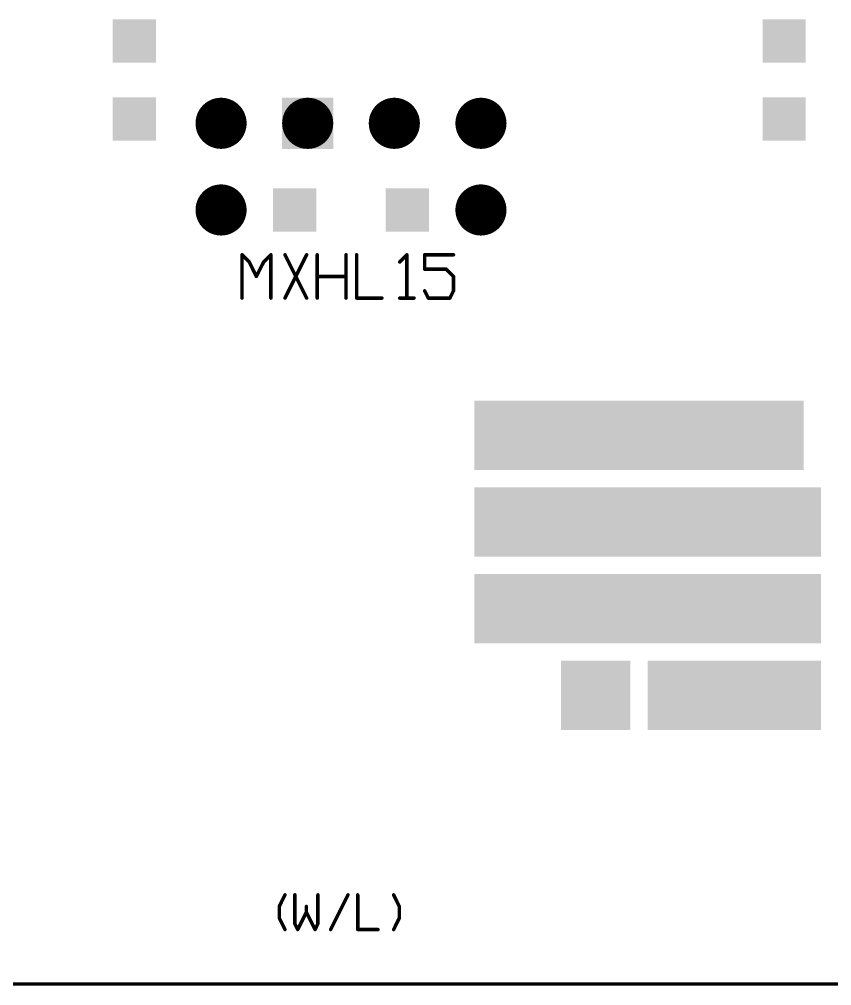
# Model space of a CAD drawing. Header units: millimetres. Extents: x 451 to 799, y 260 to 388.
# Drawn here: x 531.84 to 555.66, y 259.67 to 287.99 of the extents above; entities that cross this region are included whole.
import ezdxf

# ---------------------------------------------------------------- set-up
doc = ezdxf.new("R2010")
doc.units = ezdxf.units.MM
for name, color, linetype in [('3_A_', 4, 'Continuous'), ('4_A_', 54, 'Continuous'), ('5_A_', 7, 'Continuous'), ('8_A_', 3, 'Continuous')]:
    doc.layers.add(name, color=color, linetype=linetype)

# ---------------------------------------------------------------- blocks, each defined once
blk = doc.blocks.new('D24ROUND1_4986X1_4986')
blk.add_lwpolyline([(0.37465, 0, 0.7493, 0.7493, 1), (-0.37465, 0, 0.7493, 0.7493, 1), (0.37465, 0, 0.7493, 0.7493, 0)], format="xyseb")
blk = doc.blocks.new('D11SQUARE2_032X2_032')
blk.add_solid([(-1.016, -1.016), (1.016, -1.016), (-1.016, 1.016), (1.016, 1.016)])
blk = doc.blocks.new('D12RECTANGLE5_08X2_032')
blk.add_solid([(-2.54, -1.016), (2.54, -1.016), (-2.54, 1.016), (2.54, 1.016)])
blk = doc.blocks.new('D13RECTANGLE9_652X2_032')
blk.add_solid([(-4.826, -1.016), (4.826, -1.016), (-4.826, 1.016), (4.826, 1.016)])
blk = doc.blocks.new('D14RECTANGLE10_16X2_032')
blk.add_solid([(-5.08, -1.016), (5.08, -1.016), (-5.08, 1.016), (5.08, 1.016)])
blk = doc.blocks.new('D16SQUARE1_27X1_27')
blk.add_solid([(-0.635, -0.635), (0.635, -0.635), (-0.635, 0.635), (0.635, 0.635)])
blk = doc.blocks.new('D41SQUARE1_4986X1_4986')
blk.add_solid([(-0.7493, -0.7493), (0.7493, -0.7493), (-0.7493, 0.7493), (0.7493, 0.7493)])

msp = doc.modelspace()

# ---------------------------------------------------------------- linework, layer by layer
at = {"layer": '5_A_'}
for points in [[(538.578, 280.881, 0.102, 0.102, 0), (538.367, 281.092, 0.102, 0.102, 0)], [(538.367, 281.092, 0.102, 0.102, 0), (538.367, 279.822, 0.102, 0.102, 0)], [(539.213, 281.092, 0.102, 0.102, 0), (539.002, 280.881, 0.102, 0.102, 0)], [(539.213, 279.822, 0.102, 0.102, 0), (539.213, 281.092, 0.102, 0.102, 0)], [(540.262, 279.822, 0.102, 0.102, 0), (539.627, 281.092, 0.102, 0.102, 0)], [(540.262, 281.092, 0.102, 0.102, 0), (539.627, 279.822, 0.102, 0.102, 0)], [(540.572, 279.822, 0.102, 0.102, 0), (540.572, 281.092, 0.102, 0.102, 0)], [(541.418, 279.822, 0.102, 0.102, 0), (541.418, 281.092, 0.102, 0.102, 0)], [(541.728, 279.822, 0.102, 0.102, 0), (541.728, 281.092, 0.102, 0.102, 0)], [(543.201, 281.092, 0.102, 0.102, 0), (542.99, 280.881, 0.102, 0.102, 0)], [(543.201, 279.822, 0.102, 0.102, 0), (543.201, 281.092, 0.102, 0.102, 0)], [(543.722, 280.67, 0.102, 0.102, 0), (543.722, 281.092, 0.102, 0.102, 0)], [(543.722, 281.092, 0.102, 0.102, 0), (544.567, 281.092, 0.102, 0.102, 0)], [(538.789, 280.457, 0.102, 0.102, 0), (538.578, 280.881, 0.102, 0.102, 0)], [(539.002, 280.881, 0.102, 0.102, 0), (538.789, 280.457, 0.102, 0.102, 0)], [(544.357, 280.67, 0.102, 0.102, 0), (543.722, 280.67, 0.102, 0.102, 0)], [(544.567, 280.457, 0.102, 0.102, 0), (544.357, 280.67, 0.102, 0.102, 0)], [(541.418, 280.457, 0.102, 0.102, 0), (540.572, 280.457, 0.102, 0.102, 0)], [(544.567, 280.035, 0.102, 0.102, 0), (544.567, 280.457, 0.102, 0.102, 0)], [(542.469, 279.822, 0.102, 0.102, 0), (541.728, 279.822, 0.102, 0.102, 0)], [(543.412, 279.822, 0.102, 0.102, 0), (542.99, 279.822, 0.102, 0.102, 0)], [(543.722, 280.035, 0.102, 0.102, 0), (543.828, 279.822, 0.102, 0.102, 0)], [(543.828, 279.822, 0.102, 0.102, 0), (544.463, 279.822, 0.102, 0.102, 0)], [(544.463, 279.822, 0.102, 0.102, 0), (544.567, 280.035, 0.102, 0.102, 0)], [(539.46, 261.991, 0.102, 0.102, 0), (539.627, 262.331, 0.102, 0.102, 0)], [(539.917, 261.483, 0.102, 0.102, 0), (539.917, 262.331, 0.102, 0.102, 0)], [(540.592, 262.331, 0.102, 0.102, 0), (540.592, 261.483, 0.102, 0.102, 0)], [(541.474, 262.331, 0.102, 0.102, 0), (540.966, 261.315, 0.102, 0.102, 0)], [(541.761, 261.315, 0.102, 0.102, 0), (541.761, 262.331, 0.102, 0.102, 0)], [(542.98, 261.991, 0.102, 0.102, 0), (542.812, 262.331, 0.102, 0.102, 0)], [(539.46, 261.653, 0.102, 0.102, 0), (539.46, 261.991, 0.102, 0.102, 0)], [(540.255, 261.991, 0.102, 0.102, 0), (540.255, 261.823, 0.102, 0.102, 0)], [(542.98, 261.653, 0.102, 0.102, 0), (542.98, 261.991, 0.102, 0.102, 0)], [(540.255, 261.823, 0.102, 0.102, 0), (540.001, 261.315, 0.102, 0.102, 0)], [(540.509, 261.315, 0.102, 0.102, 0), (540.255, 261.823, 0.102, 0.102, 0)], [(539.627, 261.315, 0.102, 0.102, 0), (539.46, 261.653, 0.102, 0.102, 0)], [(540.001, 261.315, 0.102, 0.102, 0), (539.917, 261.483, 0.102, 0.102, 0)], [(540.592, 261.483, 0.102, 0.102, 0), (540.509, 261.315, 0.102, 0.102, 0)], [(542.812, 261.315, 0.102, 0.102, 0), (542.98, 261.653, 0.102, 0.102, 0)], [(542.355, 261.315, 0.102, 0.102, 0), (541.761, 261.315, 0.102, 0.102, 0)]]:
    msp.add_lwpolyline(points, format="xyseb", dxfattribs=at)
for points in [[(538.342, 281.092, 0.0508, 0.0508, 1), (538.393, 281.092, 0.0508, 0.0508, 1), (538.342, 281.092, 0.0508, 0.0508, 0)], [(538.342, 281.092, 0.0508, 0.0508, 1), (538.393, 281.092, 0.0508, 0.0508, 1), (538.342, 281.092, 0.0508, 0.0508, 0)], [(538.342, 281.092, 0.0508, 0.0508, 1), (538.393, 281.092, 0.0508, 0.0508, 1), (538.342, 281.092, 0.0508, 0.0508, 0)], [(539.188, 281.092, 0.0508, 0.0508, 1), (539.239, 281.092, 0.0508, 0.0508, 1), (539.188, 281.092, 0.0508, 0.0508, 0)], [(539.188, 281.092, 0.0508, 0.0508, 1), (539.239, 281.092, 0.0508, 0.0508, 1), (539.188, 281.092, 0.0508, 0.0508, 0)], [(539.188, 281.092, 0.0508, 0.0508, 1), (539.239, 281.092, 0.0508, 0.0508, 1), (539.188, 281.092, 0.0508, 0.0508, 0)], [(539.602, 281.092, 0.0508, 0.0508, 1), (539.653, 281.092, 0.0508, 0.0508, 1), (539.602, 281.092, 0.0508, 0.0508, 0)], [(539.602, 281.092, 0.0508, 0.0508, 1), (539.653, 281.092, 0.0508, 0.0508, 1), (539.602, 281.092, 0.0508, 0.0508, 0)], [(540.237, 281.092, 0.0508, 0.0508, 1), (540.288, 281.092, 0.0508, 0.0508, 1), (540.237, 281.092, 0.0508, 0.0508, 0)], [(540.547, 281.092, 0.0508, 0.0508, 1), (540.597, 281.092, 0.0508, 0.0508, 1), (540.547, 281.092, 0.0508, 0.0508, 0)], [(540.547, 281.092, 0.0508, 0.0508, 1), (540.597, 281.092, 0.0508, 0.0508, 1), (540.547, 281.092, 0.0508, 0.0508, 0)], [(541.392, 281.092, 0.0508, 0.0508, 1), (541.443, 281.092, 0.0508, 0.0508, 1), (541.392, 281.092, 0.0508, 0.0508, 0)], [(541.392, 281.092, 0.0508, 0.0508, 1), (541.443, 281.092, 0.0508, 0.0508, 1), (541.392, 281.092, 0.0508, 0.0508, 0)], [(541.702, 281.092, 0.0508, 0.0508, 1), (541.753, 281.092, 0.0508, 0.0508, 1), (541.702, 281.092, 0.0508, 0.0508, 0)], [(541.702, 281.092, 0.0508, 0.0508, 1), (541.753, 281.092, 0.0508, 0.0508, 1), (541.702, 281.092, 0.0508, 0.0508, 0)], [(543.176, 281.092, 0.0508, 0.0508, 1), (543.226, 281.092, 0.0508, 0.0508, 1), (543.176, 281.092, 0.0508, 0.0508, 0)], [(543.176, 281.092, 0.0508, 0.0508, 1), (543.226, 281.092, 0.0508, 0.0508, 1), (543.176, 281.092, 0.0508, 0.0508, 0)], [(543.176, 281.092, 0.0508, 0.0508, 1), (543.226, 281.092, 0.0508, 0.0508, 1), (543.176, 281.092, 0.0508, 0.0508, 0)], [(543.696, 281.092, 0.0508, 0.0508, 1), (543.747, 281.092, 0.0508, 0.0508, 1), (543.696, 281.092, 0.0508, 0.0508, 0)], [(543.696, 281.092, 0.0508, 0.0508, 1), (543.747, 281.092, 0.0508, 0.0508, 1), (543.696, 281.092, 0.0508, 0.0508, 0)], [(543.696, 281.092, 0.0508, 0.0508, 1), (543.747, 281.092, 0.0508, 0.0508, 1), (543.696, 281.092, 0.0508, 0.0508, 0)], [(544.542, 281.092, 0.0508, 0.0508, 1), (544.593, 281.092, 0.0508, 0.0508, 1), (544.542, 281.092, 0.0508, 0.0508, 0)], [(544.542, 281.092, 0.0508, 0.0508, 1), (544.593, 281.092, 0.0508, 0.0508, 1), (544.542, 281.092, 0.0508, 0.0508, 0)], [(538.553, 280.881, 0.0508, 0.0508, 1), (538.604, 280.881, 0.0508, 0.0508, 1), (538.553, 280.881, 0.0508, 0.0508, 0)], [(538.553, 280.881, 0.0508, 0.0508, 1), (538.604, 280.881, 0.0508, 0.0508, 1), (538.553, 280.881, 0.0508, 0.0508, 0)], [(538.553, 280.881, 0.0508, 0.0508, 1), (538.604, 280.881, 0.0508, 0.0508, 1), (538.553, 280.881, 0.0508, 0.0508, 0)], [(538.977, 280.881, 0.0508, 0.0508, 1), (539.028, 280.881, 0.0508, 0.0508, 1), (538.977, 280.881, 0.0508, 0.0508, 0)], [(538.977, 280.881, 0.0508, 0.0508, 1), (539.028, 280.881, 0.0508, 0.0508, 1), (538.977, 280.881, 0.0508, 0.0508, 0)], [(538.977, 280.881, 0.0508, 0.0508, 1), (539.028, 280.881, 0.0508, 0.0508, 1), (538.977, 280.881, 0.0508, 0.0508, 0)], [(542.965, 280.881, 0.0508, 0.0508, 1), (543.016, 280.881, 0.0508, 0.0508, 1), (542.965, 280.881, 0.0508, 0.0508, 0)], [(542.965, 280.881, 0.0508, 0.0508, 1), (543.016, 280.881, 0.0508, 0.0508, 1), (542.965, 280.881, 0.0508, 0.0508, 0)], [(543.696, 280.67, 0.0508, 0.0508, 1), (543.747, 280.67, 0.0508, 0.0508, 1), (543.696, 280.67, 0.0508, 0.0508, 0)], [(543.696, 280.67, 0.0508, 0.0508, 1), (543.747, 280.67, 0.0508, 0.0508, 1), (543.696, 280.67, 0.0508, 0.0508, 0)], [(543.696, 280.67, 0.0508, 0.0508, 1), (543.747, 280.67, 0.0508, 0.0508, 1), (543.696, 280.67, 0.0508, 0.0508, 0)], [(544.331, 280.67, 0.0508, 0.0508, 1), (544.382, 280.67, 0.0508, 0.0508, 1), (544.331, 280.67, 0.0508, 0.0508, 0)], [(544.331, 280.67, 0.0508, 0.0508, 1), (544.382, 280.67, 0.0508, 0.0508, 1), (544.331, 280.67, 0.0508, 0.0508, 0)], [(544.331, 280.67, 0.0508, 0.0508, 1), (544.382, 280.67, 0.0508, 0.0508, 1), (544.331, 280.67, 0.0508, 0.0508, 0)], [(538.764, 280.457, 0.0508, 0.0508, 1), (538.814, 280.457, 0.0508, 0.0508, 1), (538.764, 280.457, 0.0508, 0.0508, 0)], [(538.764, 280.457, 0.0508, 0.0508, 1), (538.814, 280.457, 0.0508, 0.0508, 1), (538.764, 280.457, 0.0508, 0.0508, 0)], [(538.764, 280.457, 0.0508, 0.0508, 1), (538.814, 280.457, 0.0508, 0.0508, 1), (538.764, 280.457, 0.0508, 0.0508, 0)], [(540.547, 280.457, 0.0508, 0.0508, 1), (540.597, 280.457, 0.0508, 0.0508, 1), (540.547, 280.457, 0.0508, 0.0508, 0)], [(540.547, 280.457, 0.0508, 0.0508, 1), (540.597, 280.457, 0.0508, 0.0508, 1), (540.547, 280.457, 0.0508, 0.0508, 0)], [(541.392, 280.457, 0.0508, 0.0508, 1), (541.443, 280.457, 0.0508, 0.0508, 1), (541.392, 280.457, 0.0508, 0.0508, 0)], [(544.542, 280.457, 0.0508, 0.0508, 1), (544.593, 280.457, 0.0508, 0.0508, 1), (544.542, 280.457, 0.0508, 0.0508, 0)], [(544.542, 280.457, 0.0508, 0.0508, 1), (544.593, 280.457, 0.0508, 0.0508, 1), (544.542, 280.457, 0.0508, 0.0508, 0)], [(544.542, 280.457, 0.0508, 0.0508, 1), (544.593, 280.457, 0.0508, 0.0508, 1), (544.542, 280.457, 0.0508, 0.0508, 0)], [(538.342, 279.822, 0.0508, 0.0508, 1), (538.393, 279.822, 0.0508, 0.0508, 1), (538.342, 279.822, 0.0508, 0.0508, 0)], [(538.342, 279.822, 0.0508, 0.0508, 1), (538.393, 279.822, 0.0508, 0.0508, 1), (538.342, 279.822, 0.0508, 0.0508, 0)], [(539.188, 279.822, 0.0508, 0.0508, 1), (539.239, 279.822, 0.0508, 0.0508, 1), (539.188, 279.822, 0.0508, 0.0508, 0)], [(539.602, 279.822, 0.0508, 0.0508, 1), (539.653, 279.822, 0.0508, 0.0508, 1), (539.602, 279.822, 0.0508, 0.0508, 0)], [(539.602, 279.822, 0.0508, 0.0508, 1), (539.653, 279.822, 0.0508, 0.0508, 1), (539.602, 279.822, 0.0508, 0.0508, 0)], [(540.237, 279.822, 0.0508, 0.0508, 1), (540.288, 279.822, 0.0508, 0.0508, 1), (540.237, 279.822, 0.0508, 0.0508, 0)], [(540.547, 279.822, 0.0508, 0.0508, 1), (540.597, 279.822, 0.0508, 0.0508, 1), (540.547, 279.822, 0.0508, 0.0508, 0)], [(541.392, 279.822, 0.0508, 0.0508, 1), (541.443, 279.822, 0.0508, 0.0508, 1), (541.392, 279.822, 0.0508, 0.0508, 0)], [(541.702, 279.822, 0.0508, 0.0508, 1), (541.753, 279.822, 0.0508, 0.0508, 1), (541.702, 279.822, 0.0508, 0.0508, 0)], [(541.702, 279.822, 0.0508, 0.0508, 1), (541.753, 279.822, 0.0508, 0.0508, 1), (541.702, 279.822, 0.0508, 0.0508, 0)], [(541.702, 279.822, 0.0508, 0.0508, 1), (541.753, 279.822, 0.0508, 0.0508, 1), (541.702, 279.822, 0.0508, 0.0508, 0)], [(542.444, 279.822, 0.0508, 0.0508, 1), (542.495, 279.822, 0.0508, 0.0508, 1), (542.444, 279.822, 0.0508, 0.0508, 0)], [(542.965, 279.822, 0.0508, 0.0508, 1), (543.016, 279.822, 0.0508, 0.0508, 1), (542.965, 279.822, 0.0508, 0.0508, 0)], [(542.965, 279.822, 0.0508, 0.0508, 1), (543.016, 279.822, 0.0508, 0.0508, 1), (542.965, 279.822, 0.0508, 0.0508, 0)], [(543.176, 279.822, 0.0508, 0.0508, 1), (543.226, 279.822, 0.0508, 0.0508, 1), (543.176, 279.822, 0.0508, 0.0508, 0)], [(543.386, 279.822, 0.0508, 0.0508, 1), (543.437, 279.822, 0.0508, 0.0508, 1), (543.386, 279.822, 0.0508, 0.0508, 0)], [(543.696, 280.035, 0.0508, 0.0508, 1), (543.747, 280.035, 0.0508, 0.0508, 1), (543.696, 280.035, 0.0508, 0.0508, 0)], [(543.803, 279.822, 0.0508, 0.0508, 1), (543.854, 279.822, 0.0508, 0.0508, 1), (543.803, 279.822, 0.0508, 0.0508, 0)], [(543.803, 279.822, 0.0508, 0.0508, 1), (543.854, 279.822, 0.0508, 0.0508, 1), (543.803, 279.822, 0.0508, 0.0508, 0)], [(543.803, 279.822, 0.0508, 0.0508, 1), (543.854, 279.822, 0.0508, 0.0508, 1), (543.803, 279.822, 0.0508, 0.0508, 0)], [(544.438, 279.822, 0.0508, 0.0508, 1), (544.489, 279.822, 0.0508, 0.0508, 1), (544.438, 279.822, 0.0508, 0.0508, 0)], [(544.438, 279.822, 0.0508, 0.0508, 1), (544.489, 279.822, 0.0508, 0.0508, 1), (544.438, 279.822, 0.0508, 0.0508, 0)], [(544.438, 279.822, 0.0508, 0.0508, 1), (544.489, 279.822, 0.0508, 0.0508, 1), (544.438, 279.822, 0.0508, 0.0508, 0)], [(544.542, 280.035, 0.0508, 0.0508, 1), (544.593, 280.035, 0.0508, 0.0508, 1), (544.542, 280.035, 0.0508, 0.0508, 0)], [(544.542, 280.035, 0.0508, 0.0508, 1), (544.593, 280.035, 0.0508, 0.0508, 1), (544.542, 280.035, 0.0508, 0.0508, 0)], [(544.542, 280.035, 0.0508, 0.0508, 1), (544.593, 280.035, 0.0508, 0.0508, 1), (544.542, 280.035, 0.0508, 0.0508, 0)], [(539.602, 262.331, 0.0508, 0.0508, 1), (539.653, 262.331, 0.0508, 0.0508, 1), (539.602, 262.331, 0.0508, 0.0508, 0)], [(539.602, 262.331, 0.0508, 0.0508, 1), (539.653, 262.331, 0.0508, 0.0508, 1), (539.602, 262.331, 0.0508, 0.0508, 0)], [(539.891, 262.331, 0.0508, 0.0508, 1), (539.942, 262.331, 0.0508, 0.0508, 1), (539.891, 262.331, 0.0508, 0.0508, 0)], [(539.891, 262.331, 0.0508, 0.0508, 1), (539.942, 262.331, 0.0508, 0.0508, 1), (539.891, 262.331, 0.0508, 0.0508, 0)], [(540.567, 262.331, 0.0508, 0.0508, 1), (540.618, 262.331, 0.0508, 0.0508, 1), (540.567, 262.331, 0.0508, 0.0508, 0)], [(541.448, 262.331, 0.0508, 0.0508, 1), (541.499, 262.331, 0.0508, 0.0508, 1), (541.448, 262.331, 0.0508, 0.0508, 0)], [(541.735, 262.331, 0.0508, 0.0508, 1), (541.786, 262.331, 0.0508, 0.0508, 1), (541.735, 262.331, 0.0508, 0.0508, 0)], [(541.735, 262.331, 0.0508, 0.0508, 1), (541.786, 262.331, 0.0508, 0.0508, 1), (541.735, 262.331, 0.0508, 0.0508, 0)], [(542.787, 262.331, 0.0508, 0.0508, 1), (542.838, 262.331, 0.0508, 0.0508, 1), (542.787, 262.331, 0.0508, 0.0508, 0)], [(542.787, 262.331, 0.0508, 0.0508, 1), (542.838, 262.331, 0.0508, 0.0508, 1), (542.787, 262.331, 0.0508, 0.0508, 0)], [(539.434, 261.991, 0.0508, 0.0508, 1), (539.485, 261.991, 0.0508, 0.0508, 1), (539.434, 261.991, 0.0508, 0.0508, 0)], [(539.434, 261.991, 0.0508, 0.0508, 1), (539.485, 261.991, 0.0508, 0.0508, 1), (539.434, 261.991, 0.0508, 0.0508, 0)], [(539.434, 261.991, 0.0508, 0.0508, 1), (539.485, 261.991, 0.0508, 0.0508, 1), (539.434, 261.991, 0.0508, 0.0508, 0)], [(540.229, 261.991, 0.0508, 0.0508, 1), (540.28, 261.991, 0.0508, 0.0508, 1), (540.229, 261.991, 0.0508, 0.0508, 0)], [(542.955, 261.991, 0.0508, 0.0508, 1), (543.005, 261.991, 0.0508, 0.0508, 1), (542.955, 261.991, 0.0508, 0.0508, 0)], [(542.955, 261.991, 0.0508, 0.0508, 1), (543.005, 261.991, 0.0508, 0.0508, 1), (542.955, 261.991, 0.0508, 0.0508, 0)], [(542.955, 261.991, 0.0508, 0.0508, 1), (543.005, 261.991, 0.0508, 0.0508, 1), (542.955, 261.991, 0.0508, 0.0508, 0)], [(540.229, 261.823, 0.0508, 0.0508, 1), (540.28, 261.823, 0.0508, 0.0508, 1), (540.229, 261.823, 0.0508, 0.0508, 0)], [(540.229, 261.823, 0.0508, 0.0508, 1), (540.28, 261.823, 0.0508, 0.0508, 1), (540.229, 261.823, 0.0508, 0.0508, 0)], [(540.229, 261.823, 0.0508, 0.0508, 1), (540.28, 261.823, 0.0508, 0.0508, 1), (540.229, 261.823, 0.0508, 0.0508, 0)], [(540.229, 261.823, 0.0508, 0.0508, 1), (540.28, 261.823, 0.0508, 0.0508, 1), (540.229, 261.823, 0.0508, 0.0508, 0)], [(540.229, 261.823, 0.0508, 0.0508, 1), (540.28, 261.823, 0.0508, 0.0508, 1), (540.229, 261.823, 0.0508, 0.0508, 0)], [(539.434, 261.653, 0.0508, 0.0508, 1), (539.485, 261.653, 0.0508, 0.0508, 1), (539.434, 261.653, 0.0508, 0.0508, 0)], [(539.434, 261.653, 0.0508, 0.0508, 1), (539.485, 261.653, 0.0508, 0.0508, 1), (539.434, 261.653, 0.0508, 0.0508, 0)], [(539.434, 261.653, 0.0508, 0.0508, 1), (539.485, 261.653, 0.0508, 0.0508, 1), (539.434, 261.653, 0.0508, 0.0508, 0)], [(539.891, 261.483, 0.0508, 0.0508, 1), (539.942, 261.483, 0.0508, 0.0508, 1), (539.891, 261.483, 0.0508, 0.0508, 0)], [(539.891, 261.483, 0.0508, 0.0508, 1), (539.942, 261.483, 0.0508, 0.0508, 1), (539.891, 261.483, 0.0508, 0.0508, 0)], [(539.891, 261.483, 0.0508, 0.0508, 1), (539.942, 261.483, 0.0508, 0.0508, 1), (539.891, 261.483, 0.0508, 0.0508, 0)], [(540.567, 261.483, 0.0508, 0.0508, 1), (540.618, 261.483, 0.0508, 0.0508, 1), (540.567, 261.483, 0.0508, 0.0508, 0)], [(540.567, 261.483, 0.0508, 0.0508, 1), (540.618, 261.483, 0.0508, 0.0508, 1), (540.567, 261.483, 0.0508, 0.0508, 0)], [(540.567, 261.483, 0.0508, 0.0508, 1), (540.618, 261.483, 0.0508, 0.0508, 1), (540.567, 261.483, 0.0508, 0.0508, 0)], [(542.955, 261.653, 0.0508, 0.0508, 1), (543.005, 261.653, 0.0508, 0.0508, 1), (542.955, 261.653, 0.0508, 0.0508, 0)], [(542.955, 261.653, 0.0508, 0.0508, 1), (543.005, 261.653, 0.0508, 0.0508, 1), (542.955, 261.653, 0.0508, 0.0508, 0)], [(542.955, 261.653, 0.0508, 0.0508, 1), (543.005, 261.653, 0.0508, 0.0508, 1), (542.955, 261.653, 0.0508, 0.0508, 0)], [(539.602, 261.315, 0.0508, 0.0508, 1), (539.653, 261.315, 0.0508, 0.0508, 1), (539.602, 261.315, 0.0508, 0.0508, 0)], [(539.975, 261.315, 0.0508, 0.0508, 1), (540.026, 261.315, 0.0508, 0.0508, 1), (539.975, 261.315, 0.0508, 0.0508, 0)], [(539.975, 261.315, 0.0508, 0.0508, 1), (540.026, 261.315, 0.0508, 0.0508, 1), (539.975, 261.315, 0.0508, 0.0508, 0)], [(539.975, 261.315, 0.0508, 0.0508, 1), (540.026, 261.315, 0.0508, 0.0508, 1), (539.975, 261.315, 0.0508, 0.0508, 0)], [(540.483, 261.315, 0.0508, 0.0508, 1), (540.534, 261.315, 0.0508, 0.0508, 1), (540.483, 261.315, 0.0508, 0.0508, 0)], [(540.483, 261.315, 0.0508, 0.0508, 1), (540.534, 261.315, 0.0508, 0.0508, 1), (540.483, 261.315, 0.0508, 0.0508, 0)], [(540.483, 261.315, 0.0508, 0.0508, 1), (540.534, 261.315, 0.0508, 0.0508, 1), (540.483, 261.315, 0.0508, 0.0508, 0)], [(540.94, 261.315, 0.0508, 0.0508, 1), (540.991, 261.315, 0.0508, 0.0508, 1), (540.94, 261.315, 0.0508, 0.0508, 0)], [(540.94, 261.315, 0.0508, 0.0508, 1), (540.991, 261.315, 0.0508, 0.0508, 1), (540.94, 261.315, 0.0508, 0.0508, 0)], [(541.735, 261.315, 0.0508, 0.0508, 1), (541.786, 261.315, 0.0508, 0.0508, 1), (541.735, 261.315, 0.0508, 0.0508, 0)], [(541.735, 261.315, 0.0508, 0.0508, 1), (541.786, 261.315, 0.0508, 0.0508, 1), (541.735, 261.315, 0.0508, 0.0508, 0)], [(541.735, 261.315, 0.0508, 0.0508, 1), (541.786, 261.315, 0.0508, 0.0508, 1), (541.735, 261.315, 0.0508, 0.0508, 0)], [(542.33, 261.315, 0.0508, 0.0508, 1), (542.381, 261.315, 0.0508, 0.0508, 1), (542.33, 261.315, 0.0508, 0.0508, 0)], [(542.787, 261.315, 0.0508, 0.0508, 1), (542.838, 261.315, 0.0508, 0.0508, 1), (542.787, 261.315, 0.0508, 0.0508, 0)]]:
    msp.add_lwpolyline(points, format="xyseb", close=True, dxfattribs=at)
at = {"layer": '8_A_'}
msp.add_lwpolyline([(525.898, 259.72, 0.102, 0.102, 0), (638.187, 259.72, 0.102, 0.102, 0)], format="xyseb", dxfattribs=at)

# ---------------------------------------------------------------- block references
at = {"layer": '3_A_'}
for p in [(537.753, 284.945), (540.293, 284.945), (542.833, 284.945), (545.373, 284.945), (537.753, 282.405), (545.373, 282.405)]:
    msp.add_blockref('D24ROUND1_4986X1_4986', p, dxfattribs=at)
at = {"layer": '4_A_'}
for name, p in [('D16SQUARE1_27X1_27', (535.213, 287.358)), ('D16SQUARE1_27X1_27', (554.263, 287.358)), ('D16SQUARE1_27X1_27', (535.213, 285.072)), ('D24ROUND1_4986X1_4986', (537.753, 284.945)), ('D41SQUARE1_4986X1_4986', (540.293, 284.945)), ('D24ROUND1_4986X1_4986', (542.833, 284.945)), ('D24ROUND1_4986X1_4986', (545.373, 284.945)), ('D16SQUARE1_27X1_27', (554.263, 285.072)), ('D24ROUND1_4986X1_4986', (537.753, 282.405)), ('D16SQUARE1_27X1_27', (539.912, 282.405)), ('D16SQUARE1_27X1_27', (543.214, 282.405)), ('D24ROUND1_4986X1_4986', (545.373, 282.405)), ('D13RECTANGLE9_652X2_032', (550.008, 275.801)), ('D14RECTANGLE10_16X2_032', (550.262, 273.261)), ('D14RECTANGLE10_16X2_032', (550.262, 270.721)), ('D11SQUARE2_032X2_032', (548.738, 268.181)), ('D12RECTANGLE5_08X2_032', (552.802, 268.181))]:
    msp.add_blockref(name, p, dxfattribs=at)

doc.saveas('drawing.dxf')
